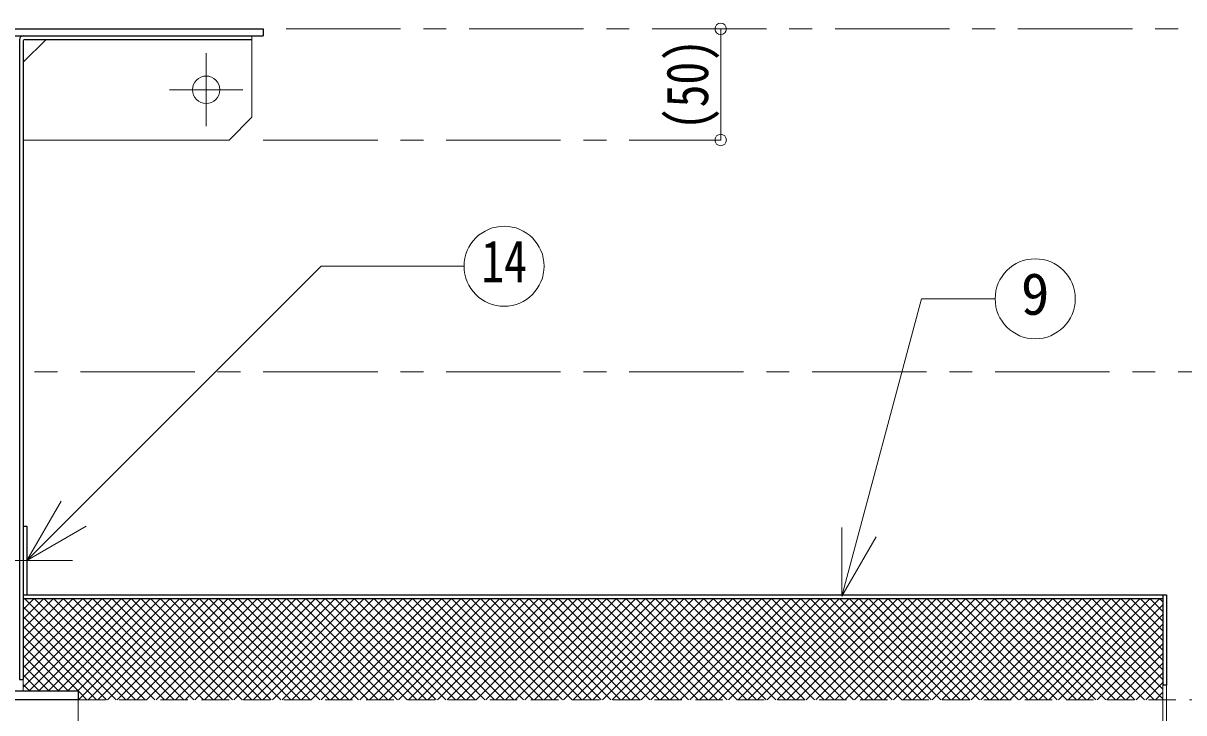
# Model space of a CAD drawing. Units: millimetres at full size, sheet at 1:10; details may follow other scales. Extents: x -2114 to 1936, y -1399 to 1411.
# Drawn here: x -514 to -6, y -623 to -321 of the extents above; entities that cross this region are included whole.
import ezdxf
from ezdxf.enums import TextEntityAlignment as Align

# ---------------------------------------------------------------- set-up
doc = ezdxf.new("R2010")
doc.units = ezdxf.units.MM
doc.header["$LTSCALE"] = 10
doc.header["$PDMODE"] = 32
doc.header["$PDSIZE"] = 5
doc.linetypes.add('CHAIN1', pattern=[8, 5, -1, 1, -1])
doc.linetypes.add('DASHED1', pattern=[1.8, 1.2, -0.6])
doc.layers.add('0-0_ﾚｲﾔ1', color=4, linetype='Continuous', lineweight=9)
doc.styles.add('ＭＳ ゴシック', font='')
doc.styles.get('ＭＳ ゴシック').set_extended_font_data('MS Gothic')

msp = doc.modelspace()

# ---------------------------------------------------------------- linework, layer by layer
at = {"layer": '0-0_ﾚｲﾔ1', "color": 5, "lineweight": 25}
for p, q in [((-565.92, -323.64), (-408.92, -323.64)), ((-408.92, -323.64), (-408.92, -326.64)), ((-564.42, -326.64), (-408.92, -326.64)), ((-513.92, -329.04), (-513.92, -608.14)), ((-513.12, -328.24), (-413.92, -328.24)), ((-513.92, -571.14), (-13.92, -571.14)), ((-513.92, -572.74), (-15.52, -572.74)), ((-15.52, -571.14), (-15.52, -610.64)), ((-13.92, -571.14), (-13.92, -610.64)), ((-573.92, -613.14), (-489.92, -613.14)), ((-489.92, -613.14), (-489.92, -617.04)), ((-13.92, -610.64), (-15.52, -610.64)), ((-489.92, -617.04), (-578.92, -617.04))]:
    msp.add_line(p, q, dxfattribs=at)
at = {"layer": '0-0_ﾚｲﾔ1', "linetype": 'CHAIN1'}
for p, q in [((-398.92, -323.64), (441.08, -323.64)), ((-433.92, -366.24), (-433.92, -334.24)), ((-417.92, -350.24), (-449.92, -350.24)), ((-408.92, -372.24), (-208.92, -372.24)), ((-568.92, -473.64), (291.08, -473.64)), ((-535.52, -556.14), (-492.32, -556.14))]:
    msp.add_line(p, q, dxfattribs=at)
at = {"layer": '0-0_ﾚｲﾔ1'}
for p, q in [((-208.92, -372.24), (-208.92, -323.64)), ((-513.92, -611.5), (-475.16, -572.74)), ((-513.92, -607.26), (-479.4, -572.74)), ((-513.92, -603.02), (-483.64, -572.74)), ((-513.92, -598.77), (-487.88, -572.74)), ((-513.92, -594.53), (-492.13, -572.74)), ((-513.92, -590.29), (-496.37, -572.74)), ((-513.92, -586.05), (-500.61, -572.74)), ((-513.92, -581.8), (-504.85, -572.74)), ((-513.92, -577.56), (-509.1, -572.74)), ((-513.92, -573.32), (-513.34, -572.74)), ((-513.38, -572.74), (-469.08, -617.04)), ((-511.31, -613.14), (-470.91, -572.74)), ((-509.14, -572.74), (-464.84, -617.04)), ((-507.07, -613.14), (-466.67, -572.74)), ((-504.89, -572.74), (-460.59, -617.04)), ((-502.83, -613.14), (-462.43, -572.74)), ((-500.65, -572.74), (-456.35, -617.04)), ((-498.59, -613.14), (-458.19, -572.74)), ((-496.41, -572.74), (-452.11, -617.04)), ((-494.34, -613.14), (-453.94, -572.74)), ((-492.17, -572.74), (-447.87, -617.04)), ((-490.1, -613.14), (-449.7, -572.74)), ((-489.76, -617.04), (-445.46, -572.74)), ((-487.92, -572.74), (-443.62, -617.04)), ((-485.51, -617.04), (-441.21, -572.74)), ((-483.68, -572.74), (-439.38, -617.04)), ((-481.27, -617.04), (-436.97, -572.74)), ((-479.44, -572.74), (-435.14, -617.04)), ((-477.03, -617.04), (-432.73, -572.74)), ((-475.2, -572.74), (-430.9, -617.04)), ((-472.79, -617.04), (-428.49, -572.74)), ((-470.95, -572.74), (-426.65, -617.04)), ((-468.54, -617.04), (-424.24, -572.74)), ((-466.71, -572.74), (-422.41, -617.04)), ((-464.3, -617.04), (-420, -572.74)), ((-462.47, -572.74), (-418.17, -617.04)), ((-460.06, -617.04), (-415.76, -572.74)), ((-458.23, -572.74), (-413.93, -617.04)), ((-455.82, -617.04), (-411.52, -572.74)), ((-453.98, -572.74), (-409.68, -617.04)), ((-451.57, -617.04), (-407.27, -572.74)), ((-449.74, -572.74), (-405.44, -617.04)), ((-447.33, -617.04), (-403.03, -572.74)), ((-445.5, -572.74), (-401.2, -617.04)), ((-443.09, -617.04), (-398.79, -572.74)), ((-441.25, -572.74), (-396.95, -617.04)), ((-438.85, -617.04), (-394.55, -572.74)), ((-437.01, -572.74), (-392.71, -617.04)), ((-434.6, -617.04), (-390.3, -572.74)), ((-432.77, -572.74), (-388.47, -617.04)), ((-430.36, -617.04), (-386.06, -572.74)), ((-428.53, -572.74), (-384.23, -617.04)), ((-426.12, -617.04), (-381.82, -572.74)), ((-424.28, -572.74), (-379.98, -617.04)), ((-421.87, -617.04), (-377.57, -572.74)), ((-420.04, -572.74), (-375.74, -617.04)), ((-417.63, -617.04), (-373.33, -572.74)), ((-415.8, -572.74), (-371.5, -617.04)), ((-413.39, -617.04), (-369.09, -572.74)), ((-411.56, -572.74), (-367.26, -617.04)), ((-409.15, -617.04), (-364.85, -572.74)), ((-407.31, -572.74), (-363.01, -617.04)), ((-404.9, -617.04), (-360.6, -572.74)), ((-403.07, -572.74), (-358.77, -617.04)), ((-400.66, -617.04), (-356.36, -572.74)), ((-398.83, -572.74), (-354.53, -617.04)), ((-396.42, -617.04), (-352.12, -572.74)), ((-394.59, -572.74), (-350.29, -617.04)), ((-392.18, -617.04), (-347.88, -572.74)), ((-390.34, -572.74), (-346.04, -617.04)), ((-387.93, -617.04), (-343.63, -572.74)), ((-386.1, -572.74), (-341.8, -617.04)), ((-383.69, -617.04), (-339.39, -572.74)), ((-381.86, -572.74), (-337.56, -617.04)), ((-379.45, -617.04), (-335.15, -572.74)), ((-377.62, -572.74), (-333.32, -617.04)), ((-375.21, -617.04), (-330.91, -572.74)), ((-373.37, -572.74), (-329.07, -617.04)), ((-370.96, -617.04), (-326.66, -572.74)), ((-369.13, -572.74), (-324.83, -617.04)), ((-366.72, -617.04), (-322.42, -572.74)), ((-364.89, -572.74), (-320.59, -617.04)), ((-362.48, -617.04), (-318.18, -572.74)), ((-360.64, -572.74), (-316.34, -617.04)), ((-358.24, -617.04), (-313.94, -572.74)), ((-356.4, -572.74), (-312.1, -617.04)), ((-353.99, -617.04), (-309.69, -572.74)), ((-352.16, -572.74), (-307.86, -617.04)), ((-349.75, -617.04), (-305.45, -572.74)), ((-347.92, -572.74), (-303.62, -617.04)), ((-345.51, -617.04), (-301.21, -572.74)), ((-343.67, -572.74), (-299.37, -617.04)), ((-341.26, -617.04), (-296.96, -572.74)), ((-339.43, -572.74), (-295.13, -617.04)), ((-337.02, -617.04), (-292.72, -572.74)), ((-335.19, -572.74), (-290.89, -617.04)), ((-332.78, -617.04), (-288.48, -572.74)), ((-330.95, -572.74), (-286.65, -617.04)), ((-328.54, -617.04), (-284.24, -572.74)), ((-326.7, -572.74), (-282.4, -617.04)), ((-324.29, -617.04), (-279.99, -572.74)), ((-322.46, -572.74), (-278.16, -617.04)), ((-320.05, -617.04), (-275.75, -572.74)), ((-318.22, -572.74), (-273.92, -617.04)), ((-315.81, -617.04), (-271.51, -572.74)), ((-313.98, -572.74), (-269.68, -617.04)), ((-311.57, -617.04), (-267.27, -572.74)), ((-309.73, -572.74), (-265.43, -617.04)), ((-307.32, -617.04), (-263.02, -572.74)), ((-305.49, -572.74), (-261.19, -617.04)), ((-303.08, -617.04), (-258.78, -572.74)), ((-301.25, -572.74), (-256.95, -617.04)), ((-298.84, -617.04), (-254.54, -572.74)), ((-297, -572.74), (-252.7, -617.04)), ((-294.6, -617.04), (-250.3, -572.74)), ((-292.76, -572.74), (-248.46, -617.04)), ((-290.35, -617.04), (-246.05, -572.74)), ((-288.52, -572.74), (-244.22, -617.04)), ((-286.11, -617.04), (-241.81, -572.74)), ((-284.28, -572.74), (-239.98, -617.04)), ((-281.87, -617.04), (-237.57, -572.74)), ((-280.03, -572.74), (-235.73, -617.04)), ((-277.63, -617.04), (-233.33, -572.74)), ((-275.79, -572.74), (-231.49, -617.04)), ((-273.38, -617.04), (-229.08, -572.74)), ((-271.55, -572.74), (-227.25, -617.04)), ((-269.14, -617.04), (-224.84, -572.74)), ((-267.31, -572.74), (-223.01, -617.04)), ((-264.9, -617.04), (-220.6, -572.74)), ((-263.06, -572.74), (-218.76, -617.04)), ((-260.65, -617.04), (-216.35, -572.74)), ((-258.82, -572.74), (-214.52, -617.04)), ((-256.41, -617.04), (-212.11, -572.74)), ((-254.58, -572.74), (-210.28, -617.04)), ((-252.17, -617.04), (-207.87, -572.74)), ((-250.34, -572.74), (-206.04, -617.04)), ((-247.93, -617.04), (-203.63, -572.74)), ((-246.09, -572.74), (-201.79, -617.04)), ((-243.68, -617.04), (-199.38, -572.74)), ((-241.85, -572.74), (-197.55, -617.04)), ((-239.44, -617.04), (-195.14, -572.74)), ((-237.61, -572.74), (-193.31, -617.04)), ((-235.2, -617.04), (-190.9, -572.74)), ((-233.37, -572.74), (-189.07, -617.04)), ((-230.96, -617.04), (-186.66, -572.74)), ((-229.12, -572.74), (-184.82, -617.04)), ((-226.71, -617.04), (-182.41, -572.74)), ((-224.88, -572.74), (-180.58, -617.04)), ((-222.47, -617.04), (-178.17, -572.74)), ((-220.64, -572.74), (-176.34, -617.04)), ((-218.23, -617.04), (-173.93, -572.74)), ((-216.39, -572.74), (-172.09, -617.04)), ((-213.99, -617.04), (-169.69, -572.74)), ((-212.15, -572.74), (-167.85, -617.04)), ((-209.74, -617.04), (-165.44, -572.74)), ((-207.91, -572.74), (-163.61, -617.04)), ((-205.5, -617.04), (-161.2, -572.74)), ((-203.67, -572.74), (-159.37, -617.04)), ((-201.26, -617.04), (-156.96, -572.74)), ((-199.42, -572.74), (-155.12, -617.04)), ((-197.01, -617.04), (-152.71, -572.74)), ((-195.18, -572.74), (-150.88, -617.04)), ((-192.77, -617.04), (-148.47, -572.74)), ((-190.94, -572.74), (-146.64, -617.04)), ((-188.53, -617.04), (-144.23, -572.74)), ((-186.7, -572.74), (-142.4, -617.04)), ((-184.29, -617.04), (-139.99, -572.74)), ((-182.45, -572.74), (-138.15, -617.04)), ((-180.04, -617.04), (-135.74, -572.74)), ((-178.21, -572.74), (-133.91, -617.04)), ((-175.8, -617.04), (-131.5, -572.74)), ((-173.97, -572.74), (-129.67, -617.04)), ((-171.56, -617.04), (-127.26, -572.74)), ((-169.73, -572.74), (-125.43, -617.04)), ((-167.32, -617.04), (-123.02, -572.74)), ((-165.48, -572.74), (-121.18, -617.04)), ((-163.07, -617.04), (-118.77, -572.74)), ((-161.24, -572.74), (-116.94, -617.04)), ((-158.83, -617.04), (-114.53, -572.74)), ((-157, -572.74), (-112.7, -617.04)), ((-154.59, -617.04), (-110.29, -572.74)), ((-152.76, -572.74), (-108.46, -617.04)), ((-150.35, -617.04), (-106.05, -572.74)), ((-148.51, -572.74), (-104.21, -617.04)), ((-146.1, -617.04), (-101.8, -572.74)), ((-144.27, -572.74), (-99.97, -617.04)), ((-141.86, -617.04), (-97.56, -572.74)), ((-140.03, -572.74), (-95.73, -617.04)), ((-137.62, -617.04), (-93.32, -572.74)), ((-135.78, -572.74), (-91.48, -617.04)), ((-133.38, -617.04), (-89.08, -572.74)), ((-131.54, -572.74), (-87.24, -617.04)), ((-129.13, -617.04), (-84.83, -572.74)), ((-127.3, -572.74), (-83, -617.04)), ((-124.89, -617.04), (-80.59, -572.74)), ((-123.06, -572.74), (-78.76, -617.04)), ((-120.65, -617.04), (-76.35, -572.74)), ((-118.81, -572.74), (-74.51, -617.04)), ((-116.4, -617.04), (-72.1, -572.74)), ((-114.57, -572.74), (-70.27, -617.04)), ((-112.16, -617.04), (-67.86, -572.74)), ((-110.33, -572.74), (-66.03, -617.04)), ((-107.92, -617.04), (-63.62, -572.74)), ((-106.09, -572.74), (-61.79, -617.04)), ((-103.68, -617.04), (-59.38, -572.74)), ((-101.84, -572.74), (-57.54, -617.04)), ((-99.43, -617.04), (-55.13, -572.74)), ((-97.6, -572.74), (-53.3, -617.04)), ((-95.19, -617.04), (-50.89, -572.74)), ((-93.36, -572.74), (-49.06, -617.04)), ((-90.95, -617.04), (-46.65, -572.74)), ((-89.12, -572.74), (-44.82, -617.04)), ((-86.71, -617.04), (-42.41, -572.74)), ((-84.87, -572.74), (-40.57, -617.04)), ((-82.46, -617.04), (-38.16, -572.74)), ((-80.63, -572.74), (-36.33, -617.04)), ((-78.22, -617.04), (-33.92, -572.74)), ((-76.39, -572.74), (-32.09, -617.04)), ((-73.98, -617.04), (-29.68, -572.74)), ((-72.15, -572.74), (-27.85, -617.04)), ((-69.74, -617.04), (-25.44, -572.74)), ((-67.9, -572.74), (-23.6, -617.04)), ((-65.49, -617.04), (-21.19, -572.74)), ((-63.66, -572.74), (-19.36, -617.04)), ((-61.25, -617.04), (-16.95, -572.74)), ((-59.42, -572.74), (-15.52, -616.63)), ((-55.17, -572.74), (-15.52, -612.39)), ((-50.93, -572.74), (-15.52, -608.15)), ((-46.69, -572.74), (-15.52, -603.9)), ((-42.45, -572.74), (-15.52, -599.66)), ((-38.2, -572.74), (-15.52, -595.42)), ((-33.96, -572.74), (-15.52, -591.18)), ((-29.72, -572.74), (-15.52, -586.93)), ((-25.48, -572.74), (-15.52, -582.69)), ((-21.23, -572.74), (-15.52, -578.45)), ((-16.99, -572.74), (-15.52, -574.21)), ((-513.92, -576.44), (-473.32, -617.04)), ((-57.01, -617.04), (-15.52, -575.55)), ((-513.92, -580.68), (-477.56, -617.04)), ((-52.77, -617.04), (-15.52, -579.79)), ((-513.92, -584.92), (-481.81, -617.04)), ((-48.52, -617.04), (-15.52, -584.04)), ((-44.28, -617.04), (-15.52, -588.28)), ((-513.92, -589.16), (-489.95, -613.14)), ((-513.92, -593.41), (-494.19, -613.14)), ((-40.04, -617.04), (-15.52, -592.52)), ((-513.92, -597.65), (-498.44, -613.14)), ((-35.79, -617.04), (-15.52, -596.76)), ((-513.92, -601.89), (-502.68, -613.14)), ((-31.55, -617.04), (-15.52, -601.01)), ((-513.92, -606.14), (-506.92, -613.14)), ((-27.31, -617.04), (-15.52, -605.25)), ((-513.92, -610.38), (-511.16, -613.14)), ((-489.92, -613.16), (-486.05, -617.04)), ((-23.07, -617.04), (-15.52, -609.49)), ((-18.82, -617.04), (-15.52, -613.73))]:
    msp.add_line(p, q, dxfattribs=at)
at = {"layer": '0-0_ﾚｲﾔ1', "color": 7, "lineweight": 18}
for p, q in [((-513.92, -338.24), (-503.92, -328.24)), ((-413.92, -328.24), (-413.92, -326.64)), ((-413.92, -328.24), (-413.92, -362.24)), ((-413.92, -362.24), (-423.92, -372.24)), ((-423.92, -372.24), (-513.92, -372.24)), ((-512.32, -556.14), (-383.6, -427.42)), ((-321.13, -427.42), (-383.6, -427.42)), ((-155.89, -571.7), (-121.05, -441.68)), ((-88.9, -441.68), (-121.05, -441.68)), ((-512.32, -556.14), (-497.32, -530.16)), ((-512.32, -556.14), (-486.34, -541.14)), ((-155.89, -571.7), (-155.89, -541.7)), ((-155.89, -571.7), (-140.89, -545.72)), ((-513.92, -608.14), (-513.92, -613.14)), ((-15.52, -610.64), (-15.52, -736.64)), ((-13.92, -610.64), (-13.92, -736.64)), ((-489.92, -617.04), (-489.92, -730.24))]:
    msp.add_line(p, q, dxfattribs=at)
at = {"layer": '0-0_ﾚｲﾔ1', "linetype": 'DASHED1'}
msp.add_line((-489.92, -617.04), (36.08, -617.04), dxfattribs=at)
at = {"layer": '0-0_ﾚｲﾔ1', "color": 5, "lineweight": 25}
for points in [[(-515.52, -328.24), (-515.52, -608.14), (-513.92, -608.14)], [(-513.92, -541.14), (-512.32, -541.14), (-512.32, -571.14)]]:
    msp.add_lwpolyline(points, dxfattribs=at)
at = {"layer": '0-0_ﾚｲﾔ1', "color": 7, "lineweight": 18}
for centre, radius in [((-433.92, -350.24), 6), ((-303.63, -427.42), 17.5), ((-71.4, -441.68), 17.5)]:
    msp.add_circle(centre, radius, dxfattribs=at)
at = {"layer": '0-0_ﾚｲﾔ1', "color": 5, "lineweight": 25}
for centre, radius in [((-513.92, -328.24), 1.6), ((-513.12, -329.04), 0.8)]:
    msp.add_arc(centre, radius, 90, 180, dxfattribs=at)
at = {"layer": '0-0_ﾚｲﾔ1', "color": 1}
for p in [(-208.92, -323.64), (-208.92, -372.24)]:
    msp.add_point(p, dxfattribs=at)

# ---------------------------------------------------------------- texts
at = {"layer": '0-0_ﾚｲﾔ1', "color": 7, "style": 'ＭＳ ゴシック', "width": 0.8}
msp.add_text('(50)', height=18.33, rotation=90, dxfattribs=at).set_placement((-208.92, -367.94), align=Align.BOTTOM_LEFT)
msp.add_text('14', height=18.33, dxfattribs=at).set_placement((-313.63, -439.92), align=Align.BOTTOM_LEFT)
at = {"layer": '0-0_ﾚｲﾔ1', "color": 7, "style": 'ＭＳ ゴシック'}
msp.add_text('9', height=18.33, dxfattribs=at).set_placement((-77.65, -454.18), align=Align.BOTTOM_LEFT)

doc.saveas('drawing.dxf')
